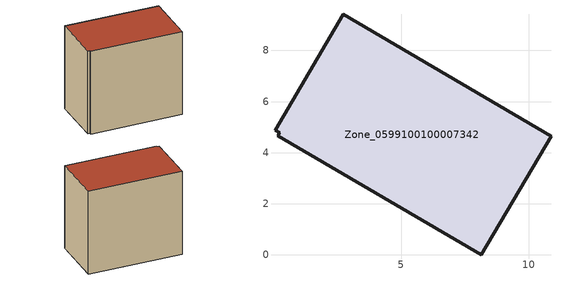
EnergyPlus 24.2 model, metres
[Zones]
Zone_0599100100007342
 floor ground (C_G): 0.25,4.78 0.07,4.88 2.74,9.42 10.86,4.63 8.13,0 0.19,4.66 z1.47
 wall outside (C_F): 10.86,4.63 2.74,9.42 0.07,4.88 0.25,4.78 0.19,4.66 8.13,0 10.86,4.63 z1.47:10.11
 roof outside (C_R): 0.07,4.88 0.25,4.78 0.19,4.66 8.13,0 10.86,4.63 2.74,9.42 z10.11
[BUILDING]
Pand.0599100100007342: North Axis=0; Terrain=City; Loads Convergence Tolerance Value=0.04; Temperature Convergence Tolerance Value=0.4; Solar Distribution=FullExterior; Maximum Number of Warmup Days=25; Minimum Number of Warmup Days=1
[Site:Location]
Rotterdam.The.Hague.AP_ZH_NLD Design_Conditions: Latitude=51.96; Longitude=4.45; Time Zone=1; Elevation=-4.5
[SITE:GROUNDTEMPERATURE:BUILDINGSURFACE]
18, 18, 18, 18, 18, 18, 18, 18, 18, 18, 18, 18
[MATERIAL] Thermal Absorptance=0.9; Solar Absorptance=0.7; Visible Absorptance=0.7
Name | Roughness | Thickness | Conductivity | Density | Specific Heat
G.TI.2006-2014 | MediumSmooth | 0.15 | 0.06 | 540 | 1210
F.TI.2006-2014 | Rough | 0.3 | 0.12 | 1920 | 840
R.TI.2006-2014 | MediumRough | 0.2 | 0.08 | 1500 | 1000
[CONSTRUCTION]
C_G: G.TI.2006-2014
C_F: F.TI.2006-2014
C_R: R.TI.2006-2014
[ZONE]
Zone_0599100100007342: Type=1; Multiplier=1; Ceiling Height=Autocalculate; Volume=Autocalculate; Floor Area=autocalculate; Part of Total Floor Area=Yes
[ZONEINFILTRATION:DESIGNFLOWRATE]
Infil_Zone_0599100100007342: Zone or ZoneList or Space or SpaceList=Zone_0599100100007342; Schedule=AlwaysOn; Design Flow Rate Calculation Method=Flow/Area; Flow Rate per Floor Area=0.0015; Constant Term Coefficient=1; Temperature Term Coefficient=0; Velocity Term Coefficient=0; Velocity Squared Term Coefficient=0
[HVACTEMPLATE:ZONE:IDEALLOADSAIRSYSTEM]
Zone_0599100100007342: Maximum Heating Supply Air Temperature=50; Minimum Cooling Supply Air Temperature=13; Maximum Heating Supply Air Humidity Ratio=0.0156; Minimum Cooling Supply Air Humidity Ratio=0.0077; Heating Limit=NoLimit; Cooling Limit=NoLimit; Dehumidification Control Type=ConstantSensibleHeatRatio; Cooling Sensible Heat Ratio=0.7; Dehumidification Setpoint=60; Humidification Control Type=None; Humidification Setpoint=30; Outdoor Air Method=None; Outdoor Air Flow Rate per Person=0.00944; Outdoor Air Flow Rate per Zone Floor Area=0; Outdoor Air Flow Rate per Zone=0; Demand Controlled Ventilation Type=None; Outdoor Air Economizer Type=NoEconomizer; Heat Recovery Type=None; Sensible Heat Recovery Effectiveness=0.7; Latent Heat Recovery Effectiveness=0.65
[ZONECONTROL:THERMOSTAT]
ThermostatControl_Zone_0599100100007342: Zone or ZoneList=Zone_0599100100007342; Control Type Schedule=DualSetpointControlType; Control 1=Thermostat_Zone_0599100100007342; Temperature Difference Between Cutout And Setpoint=0
[THERMOSTATSETPOINT:DUALSETPOINT]
Thermostat_Zone_0599100100007342: Heating Setpoint Temperature Schedule=HeatingSetpoint_Zone_0599100100007342; Cooling Setpoint Temperature Schedule=CoolingSetpoint_Zone_0599100100007342
[SCHEDULE:COMPACT]
HeatingSetpoint_Zone_0599100100007342: Through: 12/31, For: AllDays, Until: 24:00, 21
CoolingSetpoint_Zone_0599100100007342: Through: 12/31, For: AllDays, Until: 24:00, 24
DualSetpointControlType: Through: 12/31, For: AllDays, Until: 24:00, 4
AlwaysOn: Through: 12/31, For: AllDays, Until: 24:00, 1
